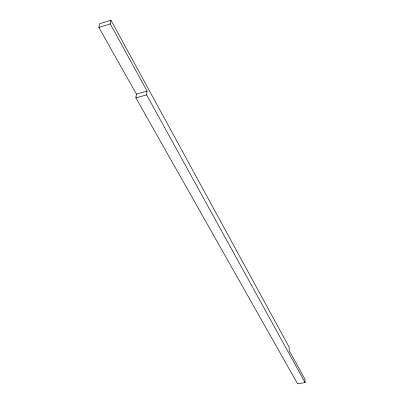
<?xml version="1.0" encoding="UTF-8"?>
<svg xmlns="http://www.w3.org/2000/svg" width="404" height="404" viewBox="0 0 404 404"><rect width="100%" height="100%" fill="white"/><g stroke="black" fill="none" stroke-linecap="round" stroke-linejoin="round"><path stroke-width="0.61" d="M305.091 382.558L146.617 94.884L147.076 91.072L110.297 23.947L110.969 20.2L99.637 23.69L98.909 27.437L136.375 94.056L135.87 97.864L297.581 383.8L305.091 382.558L304.914 379.164L289.239 350.556L289.107 347.107L110.969 20.2M98.909 27.437L110.297 23.947M136.375 94.056L147.076 91.072M135.87 97.864L146.617 94.884"/></g></svg>
